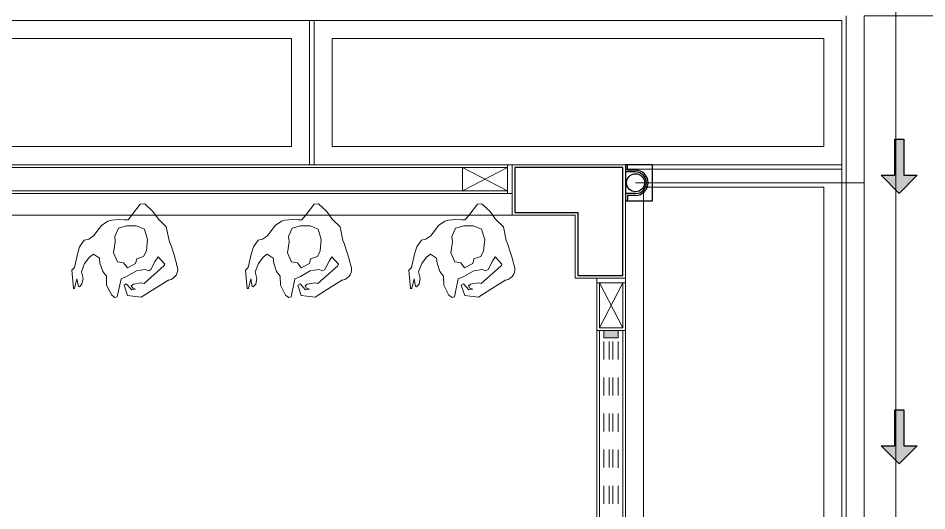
# Model space of a CAD drawing. Header units: metres. Extents: x 349075 to 349285, y 9281902 to 9282050.
# Drawn here: x 349111.22 to 349116.26, y 9281985.29 to 9281988.02 of the extents above; entities that cross this region are included whole.
import ezdxf

# ---------------------------------------------------------------- set-up
doc = ezdxf.new("R2010")
doc.units = ezdxf.units.M
doc.header["$LTSCALE"] = 0.25
doc.linetypes.add('01 nivel$0$HIDDEN2', pattern=[0.1875, 0.125, -0.0625])
for name, color, linetype, lineweight in [('.', 7, 'Continuous', 0), ('0_ CUNETAS', 151, 'Continuous', 5), ('0_VANOS', 30, 'Continuous', 9), ('ARQ-FONDO', 253, 'CONTINUOUS', 9), ('CUNETAS-RED', 5, 'CONTINUOUS', 18)]:
    doc.layers.add(name, color=color, linetype=linetype, lineweight=lineweight)

# ---------------------------------------------------------------- blocks, each defined once
blk = doc.blocks.new('junta vereda 0.8')
at = {"layer": 'ARQ-FONDO'}
blk.add_lwpolyline([(0.0127, 0), (-0.0127, 0), (-0.0127, 0.8), (0.0127, 0.8)], close=True, dxfattribs=at)
blk = doc.blocks.new('JUNTA VEREDA')
at = {"layer": 'ARQ-FONDO'}
blk.add_lwpolyline([(-0.0133, 1.2), (0.0121, 1.2), (0.0121, 0), (-0.0133, 0)], close=True, dxfattribs=at)
blk = doc.blocks.new('verda pg edf 04')
at = {"layer": 'ARQ-FONDO', "elevation": -20.5486}
for points in [[(-4.7388, 0.815), (-1.7388, 0.815), (-1.7388, 0.015), (-4.7388, 0.015)], [(-1.7134, 0.815), (1.215, 0.815), (1.215, 0.015), (-1.7134, 0.015)], [(-4.6388, 0.715), (-1.8388, 0.715), (-1.8388, 0.115), (-4.6388, 0.115)], [(-1.6134, 0.715), (1.115, 0.715), (1.115, 0.115), (-1.6134, 0.115)], [(0.015, -0.0104), (0.015, -3.0104), (1.215, -3.0104), (1.215, -0.0104)], [(0.115, -0.1104), (0.115, -2.9104), (1.115, -2.9104), (1.115, -0.1104)]]:
    blk.add_lwpolyline(points, close=True, dxfattribs=at)
at = {"layer": 'ARQ-FONDO', "xscale": -1, "rotation": 180}
blk.add_blockref('junta vereda 0.8', (-1.7261, 0.815, -20.5486), dxfattribs=at)
at = {"layer": 'ARQ-FONDO', "rotation": 270}
blk.add_blockref('JUNTA VEREDA', (0.015, 0.0017), dxfattribs=at)
blk = doc.blocks.new('VEREDA EDF 04 PGG')
at = {"layer": 'ARQ-FONDO', "lineweight": 5}
blk.add_blockref('verda pg edf 04', (-1.215, -0.815, 20.5486), dxfattribs=at)
blk = doc.blocks.new('*U3822')
at = {"layer": '.', "lineweight": 30}
h = blk.add_hatch(color=1, dxfattribs=at)
h.dxf.hatch_style = 1
h.paths.add_polyline_path([(-0.025, -0.05), (-0.1, -0.05), (0, -0.15), (0.1, -0.05), (0.025, -0.05), (0.025, 0.15), (-0.025, 0.15)])
at = {"layer": '0_ CUNETAS', "color": 1, "lineweight": 30}
blk.add_lwpolyline([(-0.1, -0.05), (-0.025, -0.05), (-0.025, 0.15), (0.025, 0.15), (0.025, -0.05), (0.1, -0.05), (0, -0.15)], close=True, dxfattribs=at)
blk = doc.blocks.new('*U3849')
at = {"layer": '0_ CUNETAS', "color": 0, "linetype": 'ByBlock', "lineweight": -2, "transparency": 16777216}
for p in [(0, 36), (0, 34.5)]:
    blk.add_blockref('*U3822', p, dxfattribs=at)
blk = doc.blocks.new('red drenaje')
at = {"layer": 'CUNETAS-RED', "lineweight": 0}
for p, q in [((-35.22, 70.0281), (-35.22, 32.3496)), ((-35.12, 70.0281), (-35.12, 32.391))]:
    blk.add_line(p, q, dxfattribs=at)
blk.add_lwpolyline([(-35.12, 70.0281), (-34.72, 70.0281), (-34.72, 32.5567), (-35.12, 32.391), (-35.12, 70.0281)], dxfattribs=at)
blk.add_blockref('*U3849', (-34.9257, 33.1942), dxfattribs=at)
blk = doc.blocks.new('columnas bloque talleres')
at = {"layer": 'ARQ-FONDO', "lineweight": 0}
blk.add_lwpolyline([(0.015, -0.615), (0.015, 0.015), (-0.615, 0.015), (-0.615, -0.265), (-0.265, -0.265), (-0.265, -0.615)], close=True, dxfattribs=at)
at = {"layer": 'ARQ-FONDO', "lineweight": 30}
blk.add_lwpolyline([(0, -0.6), (0, 0), (-0.6, 0), (-0.6, -0.25), (-0.25, -0.25), (-0.25, -0.6)], close=True, dxfattribs=at)
blk = doc.blocks.new('*U1093')
at = {"linetype": 'Continuous', "true_color": 0xbebebe}
for points in [[(3032.1314, 1351.1888), (3032.1314, 1351.2688), (3032.1714, 1351.2688), (3032.1714, 1351.1888)], [(3035.4914, 1351.1888), (3035.4914, 1351.2688), (3035.5314, 1351.2688), (3035.5314, 1351.1888)]]:
    blk.add_hatch(color=9, dxfattribs=at).paths.add_polyline_path(points)
at = {"layer": '0_VANOS', "linetype": 'Continuous'}
for p, q in [((3032.1314, 1351.2688), (3032.1714, 1351.2688)), ((3032.1314, 1351.2688), (3032.1314, 1351.1888)), ((3032.1714, 1351.2688), (3032.1714, 1351.1888)), ((3035.4914, 1351.1888), (3035.4914, 1351.2688)), ((3035.4914, 1351.2688), (3035.5314, 1351.2688)), ((3035.5314, 1351.2688), (3035.5314, 1351.1888)), ((3032.1714, 1351.1888), (3032.1314, 1351.1888)), ((3035.5314, 1351.1888), (3035.4914, 1351.1888))]:
    blk.add_line(p, q, dxfattribs=at)
at = {"layer": '0_VANOS', "linetype": '01 nivel$0$HIDDEN2', "ltscale": 0.5}
for p, q in [((3032.1708, 1351.2688), (3035.4908, 1351.2688)), ((3032.1714, 1351.2388), (3035.4914, 1351.2388)), ((3032.1714, 1351.2188), (3035.4914, 1351.2188)), ((3032.1714, 1351.1888), (3035.4914, 1351.1888))]:
    blk.add_line(p, q, dxfattribs=at)
at = {"layer": '0_VANOS', "linetype": '01 nivel$0$HIDDEN2'}
blk.add_line((3035.4914, 1351.2688), (3035.5314, 1351.2688), dxfattribs=at)
blk = doc.blocks.new('montante')
at = {"layer": 'ARQ-FONDO', "lineweight": 30}
for p, q in [((0, 0.07), (0.0455, 0.07)), ((0, 0.06), (0.0555, 0.06)), ((0.0455, 0.07), (0.0455, 0.095)), ((0, -0.06), (0.0555, -0.06)), ((0, -0.07), (0.0455, -0.07)), ((0.0455, -0.07), (0.0455, -0.095))]:
    blk.add_line(p, q, dxfattribs=at)
blk.add_lwpolyline([(-0.0945, 0.1), (-0.0945, -0.1), (0.0555, -0.1), (0.0555, 0.1)], close=True, dxfattribs=at)
blk.add_circle((0, 0), 0.05, dxfattribs=at)
for centre, radius, start, end in [((0, 0), 0.07, 90, 270), ((0, 0), 0.06, 90, 270), ((0.0505, 0.095), 0.005, 0, 180), ((0.0505, -0.095), 0.005, 180, 0)]:
    blk.add_arc(centre, radius, start, end, dxfattribs=at)
blk = doc.blocks.new('maniquii')
at = {"layer": 'ARQ-FONDO', "linetype": 'ByBlock', "lineweight": 0}
for p, q in [((-0.3058, 0.3023), (-0.2168, 0.3563)), ((-0.2168, 0.3563), (-0.1528, 0.3973)), ((-0.1528, 0.3973), (-0.0768, 0.3883)), ((-0.0998, 0.3573), (-0.1218, 0.3533)), ((-0.1218, 0.3533), (-0.1058, 0.3473)), ((-0.0698, 0.3243), (-0.0998, 0.3573)), ((-0.0768, 0.3883), (-0.0578, 0.3303)), ((-0.0408, 0.2953), (-0.0198, 0.3953)), ((-0.0198, 0.3953), (-0.0068, 0.3993)), ((-0.0068, 0.3993), (0.0112, 0.3863)), ((0.0112, 0.3863), (0.0392, 0.3313)), ((-0.1688, 0.3213), (-0.2788, 0.2243)), ((-0.1528, 0.3183), (-0.1688, 0.3213)), ((-0.1098, 0.3263), (-0.1528, 0.3183)), ((-0.0975, 0.3346), (-0.1098, 0.3263)), ((-0.1058, 0.3473), (-0.0975, 0.3346)), ((-0.0578, 0.3303), (-0.0698, 0.3243)), ((0.0392, 0.3313), (0.0402, 0.2813)), ((0.1702, 0.2943), (0.1762, 0.3253)), ((0.1762, 0.3253), (0.1902, 0.3403)), ((0.1902, 0.3403), (0.1952, 0.3383)), ((0.1952, 0.3383), (0.2039, 0.2965)), ((0.2039, 0.2965), (0.2172, 0.3493)), ((0.2172, 0.3493), (0.2232, 0.3493)), ((0.2232, 0.3493), (0.2322, 0.2473)), ((-0.1738, 0.2443), (-0.1268, 0.2523)), ((-0.1268, 0.2523), (-0.0718, 0.2823)), ((-0.0718, 0.2823), (-0.0408, 0.2953)), ((0.0402, 0.2813), (0.0612, 0.2543)), ((0.0612, 0.2543), (0.0762, 0.2093)), ((0.1612, 0.2103), (0.1792, 0.2573)), ((0.1792, 0.2573), (0.1702, 0.2943)), ((-0.2788, 0.2243), (-0.2838, 0.2143)), ((-0.2838, 0.2143), (-0.2468, 0.1743)), ((-0.2308, 0.1983), (-0.2068, 0.2433)), ((-0.2068, 0.2433), (-0.1948, 0.2513)), ((-0.1948, 0.2513), (-0.1738, 0.2443)), ((-0.1278, 0.1843), (-0.1218, 0.2103)), ((-0.1218, 0.2103), (-0.0758, 0.2343)), ((-0.0758, 0.2343), (-0.0548, 0.2073)), ((-0.0548, 0.2073), (-0.0218, 0.2013)), ((0.0762, 0.2093), (0.0792, 0.1813)), ((0.1352, 0.1763), (0.1612, 0.2103)), ((0.2182, 0.2323), (0.2012, 0.1583)), ((0.2322, 0.2473), (0.2182, 0.2323)), ((-0.2468, 0.1743), (-0.2308, 0.1983)), ((-0.1818, 0.1403), (-0.1658, 0.1723)), ((-0.1658, 0.1723), (-0.1278, 0.1843)), ((-0.0218, 0.2013), (0.0002, 0.1513)), ((0.0002, 0.1513), (-0.0088, 0.0913)), ((0.0792, 0.1813), (0.1122, 0.1583)), ((0.1122, 0.1583), (0.1352, 0.1763)), ((0.2012, 0.1583), (0.1892, 0.1193)), ((-0.1878, 0.0783), (-0.1818, 0.1403)), ((0.1892, 0.1193), (0.1632, 0.0813)), ((-0.2918, 0.0083), (-0.3078, 0.0833)), ((-0.1708, 0.0213), (-0.1878, 0.0783)), ((-0.0058, 0.0603), (-0.0258, 0.0143)), ((-0.0088, 0.0913), (-0.0058, 0.0603)), ((0.1112, 0.0573), (0.0682, -0.0007)), ((0.1382, 0.0753), (0.1112, 0.0573)), ((0.1632, 0.0813), (0.1382, 0.0753)), ((-0.2488, -0.0347), (-0.2918, 0.0083)), ((-0.1258, 0.0023), (-0.1708, 0.0213)), ((-0.0718, 0.0013), (-0.1258, 0.0023)), ((-0.0258, 0.0143), (-0.0718, 0.0013)), ((-0.2178, -0.0777), (-0.2488, -0.0347)), ((-0.0798, -0.0317), (-0.1048, -0.0627)), ((-0.0608, -0.0317), (-0.0798, -0.0317)), ((-0.0278, -0.0337), (-0.0608, -0.0317)), ((0.0122, -0.0287), (-0.0278, -0.0337)), ((0.0332, -0.0247), (0.0122, -0.0287)), ((0.0682, -0.0007), (0.0332, -0.0247)), ((-0.1728, -0.1207), (-0.2178, -0.0777)), ((-0.1048, -0.0627), (-0.1478, -0.1177)), ((-0.1478, -0.1177), (-0.1728, -0.1207))]:
    blk.add_line(p, q, dxfattribs=at)
at = {"layer": 'ARQ-FONDO', "lineweight": 0}
for centre, radius, start, end in [((-0.2957, 0.2437), 0.0595, 99.8157, 201.7723), ((0.871, 0.5269), 1.2595, 194.027, 200.6197)]:
    blk.add_arc(centre, radius, start, end, dxfattribs=at)
blk = doc.blocks.new('bloque pg edf 04')
at = {"layer": 'ARQ-FONDO'}
for p, q in [((-0.655, 35.13, -643.8205), (-5.175, 35.13, 20.5486)), ((-0.905, 35.115, -643.8205), (-4.925, 35.115, 20.5486)), ((-0.905, 35.115, -643.8205), (-0.655, 34.985, -643.8205)), ((-0.655, 35.115, -643.8205), (-0.905, 34.985, -643.8205)), ((-0.655, 34.97, -643.8205), (-5.175, 34.97, 20.5486)), ((-0.905, 34.985, -643.8205), (-4.925, 34.985, 20.5486)), ((-0.145, 34.225, 20.5486), (-0.015, 34.475, 20.5486)), ((-0.145, 34.475, 20.5486), (-0.015, 34.225, 20.5486)), ((-0.16, 34.21, -0.6227), (-0.16, 30.81, 20.5486)), ((-0.145, 34.21), (-0.145, 30.81)), ((-0.015, 34.21), (-0.0149, 30.81)), ((0, 34.21, 20.5486), (0, 30.81, 20.5486))]:
    blk.add_line(p, q, dxfattribs=at)
at = {"layer": 'ARQ-FONDO', "ltscale": 0.7}
for points, elevation in [([(-12.3299, 36.63), (1.5001, 36.63), (1.5001, -1.5), (-12.3299, -1.5)], 20.5486), ([(-0.63, 34.85), (-0.63, 35.13), (-10.2, 35.13), (-10.2, 34.85)], 2075.3019)]:
    blk.add_lwpolyline(points, close=True, dxfattribs=dict(at, elevation=elevation))
at = {"layer": 'ARQ-FONDO'}
for points, elevation in [([(-0.655, 35.115), (-0.905, 35.115), (-0.905, 34.985), (-0.655, 34.985)], -643.8205), ([(-0.63, 35.13), (-0.655, 35.13), (-0.655, 34.97), (-0.63, 34.97)], -643.8205), ([(-0.16, 34.5), (-0.16, 34.475), (0, 34.475), (0, 34.5)], 20.5486), ([(-0.16, 34.475), (-0.16, 34.21), (0, 34.21), (0, 34.475)], 20.5486), ([(-0.145, 34.475), (-0.145, 34.225), (-0.015, 34.225), (-0.015, 34.475)], 20.5486)]:
    blk.add_lwpolyline(points, close=True, dxfattribs=dict(at, elevation=elevation))
blk.add_blockref('columnas bloque talleres', (-0.015, 35.115, 20.5486), dxfattribs=at)
at = {"layer": 'ARQ-FONDO', "lineweight": 0, "rotation": 180}
blk.add_blockref('montante', (0.0555, 35.03, 0), dxfattribs=at)
at = {"layer": 'ARQ-FONDO', "lineweight": 5, "rotation": 180}
for p in [(-2.8407, 34.7929), (-1.8762, 34.7929), (-0.9696, 34.7929)]:
    blk.add_blockref('maniquii', p, dxfattribs=at)
at = {"layer": 'ARQ-FONDO', "xscale": -1, "rotation": 270}
blk.add_blockref('*U1093', (-1351.3088, -3001.3214, 20.5486), dxfattribs=at)

msp = doc.modelspace()

# ---------------------------------------------------------------- linework, layer by layer
at = {"layer": 'ARQ-FONDO', "lineweight": 0}
msp.add_line((349114.6451, 9281987.1045), (349115.9147, 9281987.1045), dxfattribs=at)
at = {"layer": 'ARQ-FONDO'}
msp.add_lwpolyline([(349103.7597, 9281987.2045), (349114.5897, 9281987.2045), (349114.5897, 9281952.0745), (349103.7597, 9281952.0745)], close=True, dxfattribs=at)

# ---------------------------------------------------------------- block references
at = {"layer": 'ARQ-FONDO', "lineweight": 5}
for name, p in [('bloque pg edf 04', (349114.5897, 9281952.0745)), ('VEREDA EDF 04 PGG', (349115.7897, 9281988.0045))]:
    msp.add_blockref(name, p, dxfattribs=at)
at = {"layer": 'CUNETAS-RED', "lineweight": 30}
msp.add_blockref('red drenaje', (349151.0347, 9281918.0014), dxfattribs=at)

doc.saveas('drawing.dxf')
